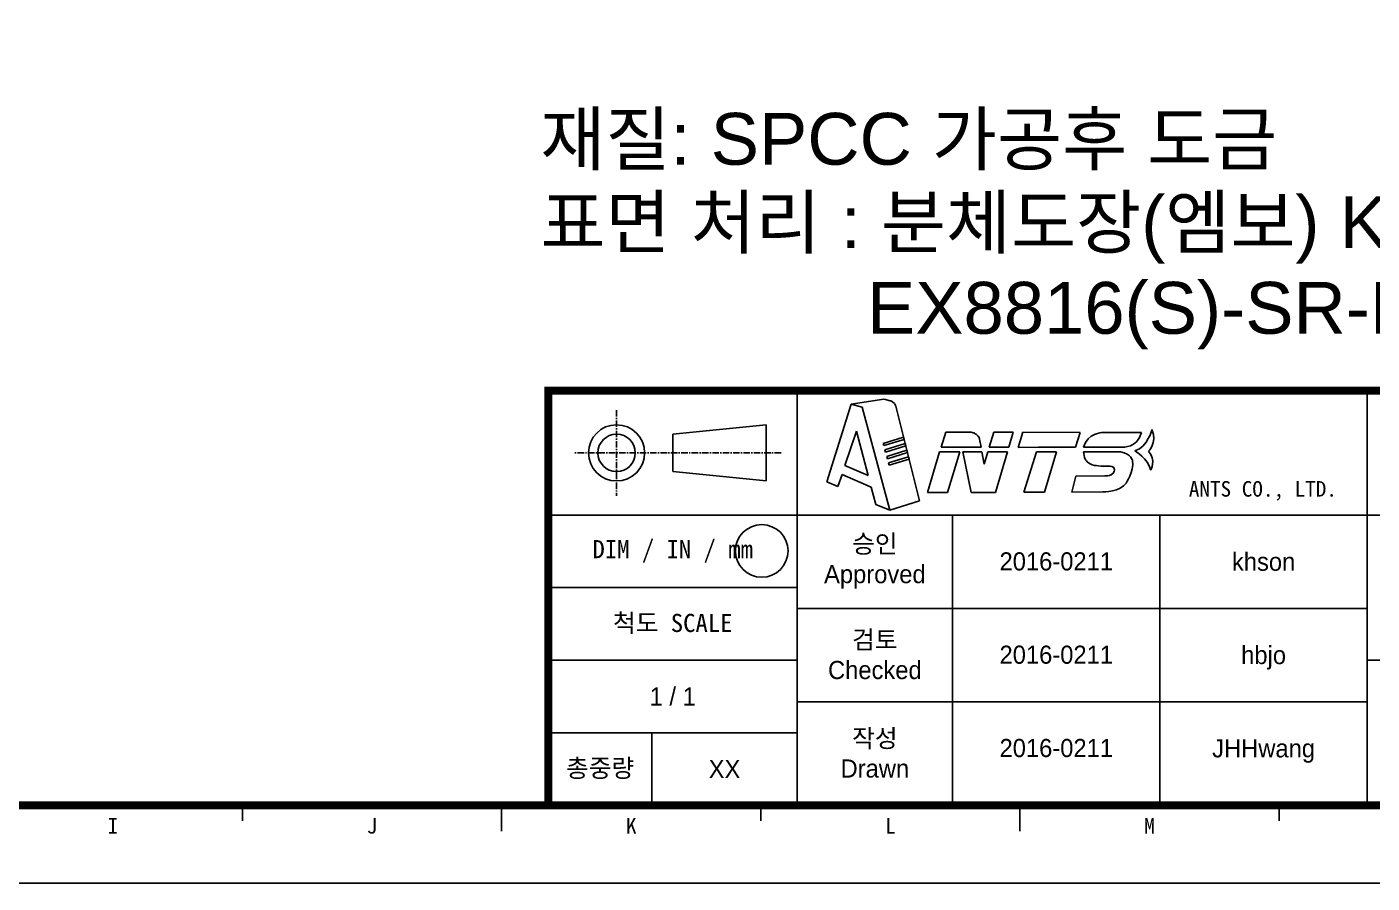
# Model space of a CAD drawing. Header units: millimetres. Extents: x 0 to 841, y 0 to 594.
# Drawn here: x 423.4 to 682.9, y 0 to 165.2 of the extents above; entities that cross this region are included whole.
import ezdxf
from ezdxf.enums import TextEntityAlignment as Align

# ---------------------------------------------------------------- set-up
doc = ezdxf.new("R2010")
doc.units = ezdxf.units.MM
doc.linetypes.add('CENTER', pattern=[2, 1.25, -0.25, 0.25, -0.25])
doc.layers.add('DIM', color=6, linetype='Continuous')
doc.styles.get("Standard").update_dxf_attribs({"font": 'arial.ttf'})
doc.styles.add('STYLE3', font='')
doc.styles.get('STYLE3').set_extended_font_data('HYGothic-Medium')

# ---------------------------------------------------------------- blocks, each defined once
blk = doc.blocks.new('NJ5756')
at = {"color": 4}
for p, q in [((2.34, 7.44), (0, 0)), ((3.4, 7.15), (2.34, 7.44)), ((6.05, -2.72), (3.4, 7.15)), ((1.74, 1.56), (2.84, 4.86)), ((2.84, 4.86), (3.96, 0.62)), ((16, 4.76), (15.56, 3.32)), ((17.86, 4.76), (16, 4.76)), ((17.43, 3.32), (17.86, 4.76)), ((18.77, 4.75), (18.33, 3.3)), ((24.26, 4.74), (18.77, 4.75)), ((23.8, 3.31), (24.26, 4.74)), ((15.56, 3.32), (17.43, 3.32)), ((18.33, 3.3), (20.26, 3.31)), ((20.26, 3.31), (23.8, 3.31)), ((3.96, 0.62), (1.74, 1.56)), ((0, 0), (1.07, -0.44)), ((1.07, -0.44), (1.47, 0.71)), ((1.47, 0.71), (4.27, -0.51)), ((4.27, -0.51), (4.7, -2.17)), ((4.7, -2.17), (6.05, -2.72))]:
    blk.add_line(p, q, dxfattribs=at)
at = {"color": 166}
for p, q in [((7.36, 4.29), (5.39, 3.68)), ((5.46, 3.47), (7.42, 4.06)), ((7.42, 4.06), (7.36, 4.29)), ((5.39, 3.68), (5.46, 3.47)), ((7.52, 3.68), (5.57, 3.07)), ((5.57, 3.07), (5.64, 2.85)), ((5.64, 2.85), (7.57, 3.45)), ((7.68, 3.03), (5.74, 2.44)), ((5.81, 2.22), (7.73, 2.82)), ((7.57, 3.45), (7.52, 3.68)), ((7.73, 2.82), (7.68, 3.03)), ((10.81, 2.88), (9.64, -1.02)), ((12.73, 2.88), (10.81, 2.88)), ((11.56, -1.02), (12.73, 2.88)), ((14.84, 2.88), (13.04, 2.88)), ((13.04, 2.88), (13.83, -1.02)), ((15.07, 1.7), (14.84, 2.88)), ((15.43, 2.88), (15.07, 1.7)), ((17.3, 2.88), (15.43, 2.88)), ((16.14, -1.02), (17.3, 2.88)), ((20.07, 2.88), (18.88, -0.97)), ((22, 2.88), (20.07, 2.88)), ((20.84, -0.97), (22, 2.88)), ((5.74, 2.44), (5.81, 2.22)), ((7.84, 2.41), (5.93, 1.81)), ((5.93, 1.81), (5.99, 1.59)), ((5.99, 1.59), (7.89, 2.17)), ((7.89, 2.17), (7.84, 2.41)), ((9.64, -1.02), (11.56, -1.02)), ((13.83, -1.02), (16.14, -1.02)), ((18.88, -0.97), (20.84, -0.97))]:
    blk.add_line(p, q, dxfattribs=at)
for points in [[(2.34, 7.44), (2.34, 7.44), (5.48, 7.93), (5.48, 7.93)], [(5.5, 7.93), (5.5, 7.93), (6.06, 7.77), (6.06, 7.77)], [(6.06, 7.77), (6.06, 7.77), (6.54, 7.65), (6.62, 7.25)], [(6.62, 7.25), (6.62, 7.25), (8.89, -1.81), (8.89, -1.81)], [(28.13, 2.88), (28.13, 2.88), (24.57, 2.88), (24.57, 2.88)], [(24.57, 2.88), (24.59, 2.65), (24.65, 2.41), (24.75, 2.16)], [(29.26, 2.04), (29.26, 2.04), (29.16, 2.68), (28.13, 2.88)], [(24.75, 2.16), (24.75, 2.16), (24.95, 1.7), (25.62, 1.57)], [(25.62, 1.57), (25.62, 1.57), (26.82, 1.46), (27.04, 1.5)], [(27.04, 1.5), (27.04, 1.5), (27.57, 1.51), (27.55, 1.17)], [(28.65, -0.11), (28.65, -0.11), (29.43, 0.97), (29.26, 2.04)], [(23.84, 0.55), (23.84, 0.55), (23.47, -0.97), (23.47, -0.97)], [(26.61, 0.57), (26.61, 0.57), (23.84, 0.55), (23.84, 0.55)], [(27.21, 0.68), (27.21, 0.68), (27.04, 0.56), (26.61, 0.57)], [(27.55, 1.17), (27.55, 1.17), (27.6, 0.85), (27.21, 0.68)], [(23.47, -0.97), (23.47, -0.97), (26.44, -0.95), (26.44, -0.95)], [(26.44, -0.95), (26.44, -0.95), (28.13, -0.96), (28.65, -0.11)], [(8.89, -1.81), (8.89, -1.81), (6.05, -2.72), (6.05, -2.72)]]:
    blk.add_open_spline(points, degree=3, dxfattribs=at)
at = {"color": 4}
for points in [[(11.39, 4.76), (11.39, 4.76), (10.96, 3.32), (10.96, 3.32)], [(13.63, 4.76), (13.63, 4.76), (11.39, 4.76), (11.39, 4.76)], [(14, 4.71), (13.89, 4.74), (13.73, 4.76), (13.63, 4.76)], [(14.28, 4.57), (14.2, 4.63), (14.1, 4.68), (14, 4.71)], [(14.51, 4.36), (14.44, 4.44), (14.37, 4.51), (14.28, 4.57)], [(14.63, 4.08), (14.61, 4.18), (14.57, 4.28), (14.51, 4.36)], [(14.78, 3.32), (14.78, 3.32), (14.63, 4.08), (14.63, 4.08)], [(26.37, 4.73), (26.37, 4.73), (24.97, 4.68), (24.57, 3.33)], [(30.14, 4.73), (30.14, 4.73), (26.37, 4.73), (26.37, 4.73)], [(28.32, 3.33), (28.32, 3.33), (29.7, 3.22), (30.14, 4.73)], [(31.13, 5.02), (31.13, 5.02), (30.74, 3.39), (29.49, 2.96)], [(30.8, 2.94), (30.8, 2.94), (31.65, 3.68), (31.13, 5.02)], [(10.96, 3.32), (10.96, 3.32), (14.78, 3.32), (14.78, 3.32)], [(24.57, 3.33), (24.57, 3.33), (28.32, 3.33), (28.32, 3.33)], [(29.49, 2.96), (29.49, 2.96), (30.76, 2.27), (31.01, 1.13)], [(31.01, 1.13), (31.01, 1.13), (31.57, 2.08), (30.8, 2.94)]]:
    blk.add_open_spline(points, degree=3, dxfattribs=at)

msp = doc.modelspace()

# ---------------------------------------------------------------- linework, layer by layer
for p, q in [((572, 15), (572, 95)), ((682, 95), (682, 15)), ((548, 86.61), (566.05, 88.415)), ((566.05, 88.415), (566.05, 77.585)), ((548, 86.61), (548, 79.39)), ((548, 79.39), (566.05, 77.585)), ((524, 71), (826, 71)), ((602, 71), (602, 15)), ((642, 71), (642, 15)), ((524, 57), (572, 57)), ((572, 53), (682, 53)), ((524, 43), (572, 43)), ((682, 43), (826, 43)), ((572, 35), (682, 35)), ((524, 29), (572, 29)), ((544, 29), (544, 15)), ((465, 15), (465, 12)), ((515, 15), (515, 10)), ((565, 15), (565, 12)), ((615, 15), (615, 10)), ((665, 15), (665, 12))]:
    msp.add_line(p, q)
at = {"color": 1, "linetype": 'CENTER'}
for p, q in [((537.17, 91.265), (537.17, 74.735)), ((568.9, 83), (528.905, 83))]:
    msp.add_line(p, q, dxfattribs=at)
msp.add_lwpolyline([(0, 0), (841, 0), (841, 594), (0, 594)], close=True)
at = {"const_width": 1.5}
msp.add_lwpolyline([(15, 15), (826, 15), (826, 579), (15, 579)], close=True, dxfattribs=at)
msp.add_lwpolyline([(524, 15), (524, 95), (826, 95)], dxfattribs=at)
for centre, radius in [((537.17, 83), 5.415), ((537.17, 83), 3.61), ((565.18, 64.085), 5.074)]:
    msp.add_circle(centre, radius)

# ---------------------------------------------------------------- block references
at = {"xscale": 2.016, "yscale": 2.016, "zscale": 2.016}
msp.add_blockref('NJ5756', (577.708, 77.397), dxfattribs=at)

# ---------------------------------------------------------------- texts
at = {"style": 'STYLE3'}
for s, p in [('khson', (662, 62)), ('hbjo', (662, 44)), ('1 / 1', (548, 36)), ('JHHwang', (662, 26))]:
    msp.add_text(s, height=3.5, dxfattribs=at).set_placement(p, align=Align.MIDDLE_CENTER)
at = {"attachment_point": 5}
for s, width, insert, char_height in [('{\\Ftxt|c129;ANTS CO., LTD.}', 35.53, (661.863, 75.664), 3), ('{\\fGulim|b0|i0|c129|p50;승인\\PApproved}', 20.96043, (587, 62), 3.5), ('{\\Ftxt|c0;DIM / IN / mm}', 42.035, (548, 64), 3.5), ('{\\fGulim|b0|i0|c129|p50;2016-0211}', 37.13219, (622, 62.036), 3.5), ('{\\fGulim|b0|i0|c129|p50;척도\\Ftxt|c129; SCALE}', 29.41294, (548, 50), 3.5), ('{\\fGulim|b0|i0|c129|p50;검토\\PChecked}', 19.21276, (587, 44), 3.5), ('{\\fGulim|b0|i0|c129|p50;2016-0211}', 37.13219, (622, 44.036), 3.5), ('{\\fGulim|b0|i0|c129|p50;작성\\PDrawn}', 13.69013, (587, 25), 3.5), ('{\\fGulim|b0|i0|c129|p50;2016-0211}', 37.13219, (622, 26.036), 3.5), ('{\\fGulim|b0|i0|c129|p50;총중량}', 13.96509, (534, 22), 3.5), ('{\\fGulim|b0|i0|c129|p50;XX}', 5.80464, (558, 22), 3.5), ('{\\Ftxt|c129;I}', 50, (440, 11.036), 3), ('{\\Ftxt|c129;J}', 50, (490, 11.036), 3), ('{\\Ftxt|c129;K}', 50, (540, 11.036), 3), ('{\\Ftxt|c129;L}', 50, (590, 11.036), 3), ('{\\Ftxt|c129;M}', 50, (640, 11.036), 3)]:
    msp.add_mtext_dynamic_manual_height_columns(s, width=width, gutter_width=12.5, heights=[0], dxfattribs=dict(at, insert=insert, char_height=char_height))
at = {"layer": 'DIM'}
for s, p in [('재질: SPCC 가공후 도금', (522.469, 138.581)), ('표면 처리 : 분체도장(엠보) KCC', (522.469, 122.517)), ('EX8816(S)-SR-N.4.0(HDMT)', (585.474, 105.978))]:
    msp.add_text(s, height=10, dxfattribs=at).set_placement(p)

doc.saveas('drawing.dxf')
